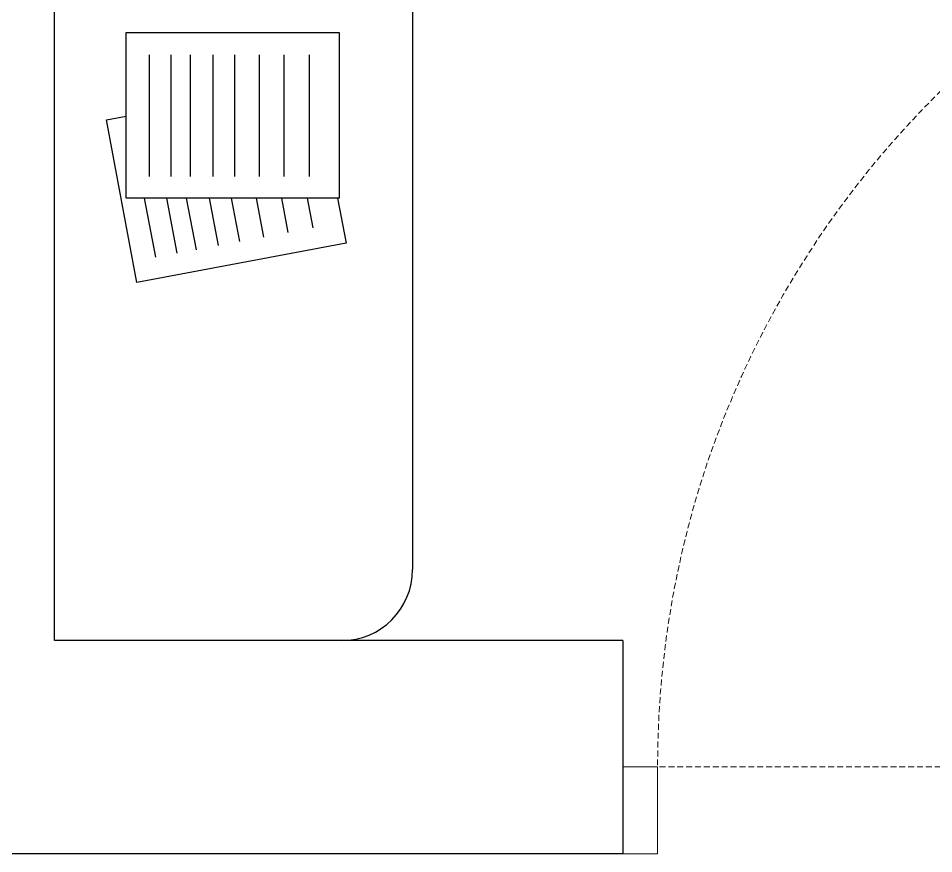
# Model space of a CAD drawing. Header units: inches. Extents: x 9636 to 21597, y -10243 to 557.
# Drawn here: x 14829.66 to 14868.32, y -8586.47 to -8551.18 of the extents above; entities that cross this region are included whole.
import ezdxf

# ---------------------------------------------------------------- set-up
doc = ezdxf.new("R2010")
doc.units = ezdxf.units.IN
doc.header["$MEASUREMENT"] = 0
doc.linetypes.add('DASHED2', pattern=[0.375, 0.25, -0.125])
doc.linetypes.add('HIDDEN', pattern=[0.375, 0.25, -0.125])
doc.layers.add('A-Door-Frame', color=1, linetype='Continuous')
doc.layers.add('A-Door-Swing', color=8, linetype='HIDDEN')

# ---------------------------------------------------------------- blocks, each defined once
blk = doc.blocks.new('FF')
at = {"color": 252, "true_color": 0x939598}
for p, q in [((14831.189, -8577.47), (14831.189, -8463.47)), ((14834.216, -8558.773), (14834.216, -8551.782)), ((14834.216, -8551.782), (14843.203, -8551.782)), ((14843.203, -8551.782), (14843.203, -8558.773)), ((14835.181, -8552.729), (14835.181, -8557.87)), ((14836.098, -8552.729), (14836.098, -8557.87)), ((14836.924, -8552.729), (14836.924, -8557.87)), ((14837.872, -8552.729), (14837.872, -8557.87)), ((14838.789, -8552.729), (14838.789, -8557.87)), ((14839.828, -8552.729), (14839.828, -8557.87)), ((14840.868, -8552.729), (14840.868, -8557.87)), ((14841.938, -8552.729), (14841.938, -8557.87)), ((14833.38, -8555.472), (14834.216, -8555.315)), ((14834.67, -8562.343), (14833.38, -8555.472)), ((14843.203, -8558.773), (14834.216, -8558.773)), ((14834.982, -8558.773), (14835.452, -8561.278)), ((14835.915, -8558.773), (14836.354, -8561.108)), ((14836.755, -8558.773), (14837.165, -8560.956)), ((14837.719, -8558.773), (14838.096, -8560.781)), ((14838.652, -8558.773), (14838.998, -8560.612)), ((14839.71, -8558.773), (14840.019, -8560.42)), ((14840.768, -8558.773), (14841.041, -8560.228)), ((14841.857, -8558.773), (14842.093, -8560.031)), ((14843.143, -8558.773), (14843.502, -8560.685)), ((14843.502, -8560.685), (14834.67, -8562.343)), ((14855.189, -8577.47), (14831.189, -8577.47)), ((14855.189, -8577.47), (14855.189, -8586.47)), ((14855.189, -8586.47), (14597.189, -8586.47))]:
    blk.add_line(p, q, dxfattribs=at)
at = {"color": 252, "ltscale": 7, "true_color": 0x939598}
for p, q in [((14831.189, -8577.47), (14831.189, -8463.47)), ((14846.309, -8466.47), (14846.309, -8574.47)), ((14843.309, -8577.47), (14831.189, -8577.47))]:
    blk.add_line(p, q, dxfattribs=at)
blk.add_arc((14843.309, -8574.47), 3, 270, 0, dxfattribs=at)
at = {"layer": 'A-Door-Frame', "color": 252, "lineweight": 5, "true_color": 0x939598}
for p, q in [((14856.655, -8582.804), (14855.189, -8582.804)), ((14855.189, -8586.47), (14855.189, -8582.804)), ((14856.655, -8586.47), (14856.655, -8582.804)), ((14855.189, -8586.47), (14856.655, -8586.47))]:
    blk.add_line(p, q, dxfattribs=at)
at = {"layer": 'A-Door-Swing', "color": 252, "linetype": 'DASHED2', "lineweight": 5, "true_color": 0x939598}
blk.add_line((14896.364, -8582.804), (14856.297, -8582.804), dxfattribs=at)
blk.add_arc((14896.722, -8582.804), 40.067, 90, 180, dxfattribs=at)

msp = doc.modelspace()

# ---------------------------------------------------------------- block references
at = {"color": 18, "true_color": 0x000000}
msp.add_blockref('FF', (0, 0), dxfattribs=at)

doc.saveas('drawing.dxf')
